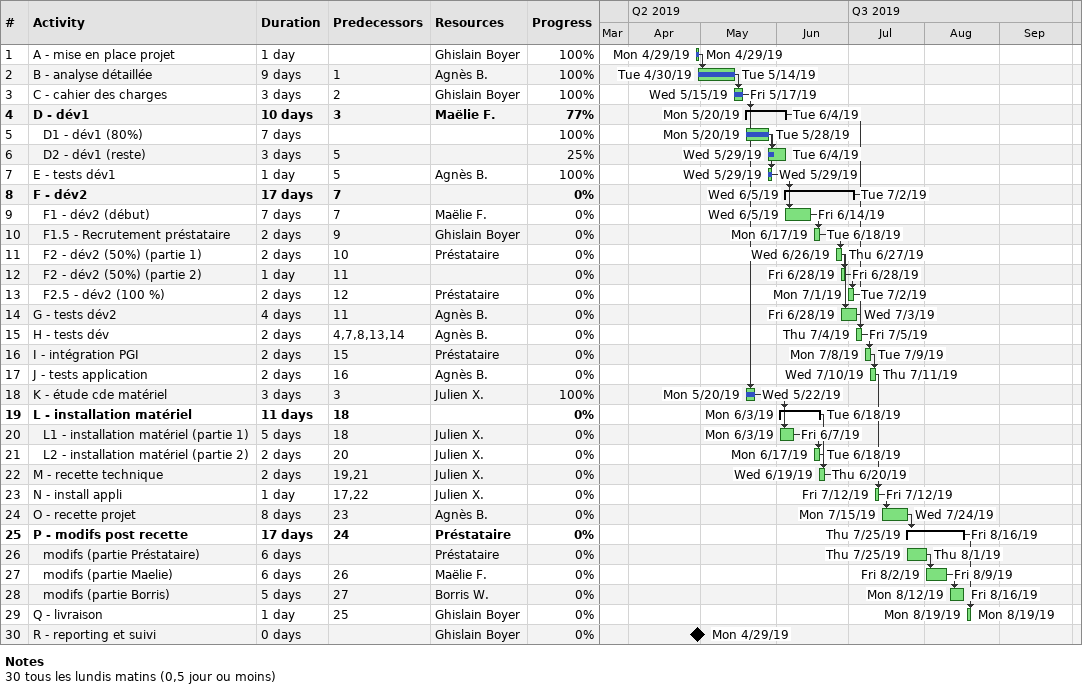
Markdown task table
| ID | Level | Task | Duration | Start | Finish | Predecessors | Resources | % complete |
|---|---|---|---|---|---|---|---|---|
| 1 | 1 | A - mise en place projet | 1d | 2019-04-29 | 2019-04-29 |  | Ghislain Boyer | 100 |
| 2 | 1 | B - analyse détaillée | 9d | 2019-04-30 | 2019-05-14 | 1 | Agnès B. | 100 |
| 3 | 1 | C - cahier des charges | 3d | 2019-05-15 | 2019-05-17 | 2 | Ghislain Boyer | 100 |
| 4 | 1 | **D - dév1** | 10d | 2019-05-20 | 2019-06-04 | 3 | Maëlie F. | 77 |
| 5 | 2 | D1 - dév1 (80%) | 7d | 2019-05-20 | 2019-05-28 |  |  | 100 |
| 6 | 2 | D2 - dév1 (reste) | 3d | 2019-05-29 | 2019-06-04 | 5 |  | 25 |
| 7 | 1 | E - tests dév1 | 1d | 2019-05-29 | 2019-05-29 | 5 | Agnès B. | 100 |
| 8 | 1 | **F - dév2** | 17d | 2019-06-05 | 2019-07-02 | 7 |  | 0 |
| 9 | 2 | F1 - dév2 (début) | 7d | 2019-06-05 | 2019-06-14 | 7 | Maëlie F. | 0 |
| 10 | 2 | F1.5 - Recrutement préstataire | 2d | 2019-06-17 | 2019-06-18 | 9 | Ghislain Boyer | 0 |
| 11 | 2 | F2 - dév2 (50%) (partie 1) | 2d | 2019-06-26 | 2019-06-27 | 10 | Préstataire | 0 |
| 12 | 2 | F2 - dév2 (50%) (partie 2) | 1d | 2019-06-28 | 2019-06-28 | 11 |  | 0 |
| 13 | 2 | F2.5 - dév2 (100 %) | 2d | 2019-07-01 | 2019-07-02 | 12 | Préstataire | 0 |
| 14 | 1 | G - tests dév2 | 4d | 2019-06-28 | 2019-07-03 | 11 | Agnès B. | 0 |
| 15 | 1 | H - tests dév | 2d | 2019-07-04 | 2019-07-05 | 4, 7, 8, 13, 14 | Agnès B. | 0 |
| 16 | 1 | I - intégration PGI | 2d | 2019-07-08 | 2019-07-09 | 15 | Préstataire | 0 |
| 17 | 1 | J - tests application | 2d | 2019-07-10 | 2019-07-11 | 16 | Agnès B. | 0 |
| 18 | 1 | K - étude cde matériel | 3d | 2019-05-20 | 2019-05-22 | 3 | Julien X. | 100 |
| 19 | 1 | **L - installation matériel** | 11d | 2019-06-03 | 2019-06-18 | 18 |  | 0 |
| 20 | 2 | L1 - installation matériel (partie 1) | 5d | 2019-06-03 | 2019-06-07 | 18 | Julien X. | 0 |
| 21 | 2 | L2 - installation matériel (partie 2) | 2d | 2019-06-17 | 2019-06-18 | 20 | Julien X. | 0 |
| 22 | 1 | M - recette technique | 2d | 2019-06-19 | 2019-06-20 | 19, 21 | Julien X. | 0 |
| 23 | 1 | N - install appli | 1d | 2019-07-12 | 2019-07-12 | 17, 22 | Julien X. | 0 |
| 24 | 1 | O - recette projet | 8d | 2019-07-15 | 2019-07-24 | 23 | Agnès B. | 0 |
| 25 | 1 | **P - modifs post recette** | 17d | 2019-07-25 | 2019-08-16 | 24 | Préstataire | 0 |
| 26 | 2 | modifs (partie Préstataire) | 6d | 2019-07-25 | 2019-08-01 |  | Préstataire | 0 |
| 27 | 2 | modifs (partie Maelie) | 6d | 2019-08-02 | 2019-08-09 | 26 | Maëlie F. | 0 |
| 28 | 2 | modifs (partie Borris) | 5d | 2019-08-12 | 2019-08-16 | 27 | Borris W. | 0 |
| 29 | 1 | Q - livraison | 1d | 2019-08-19 | 2019-08-19 | 25 | Ghislain Boyer | 0 |
| 30 | 1 | R - reporting et suivi | 0d | 2019-04-29 | 2019-04-29 |  | Ghislain Boyer | 0 |

Notes
- 30: tous les lundis matins (0,5 jour ou moins)
